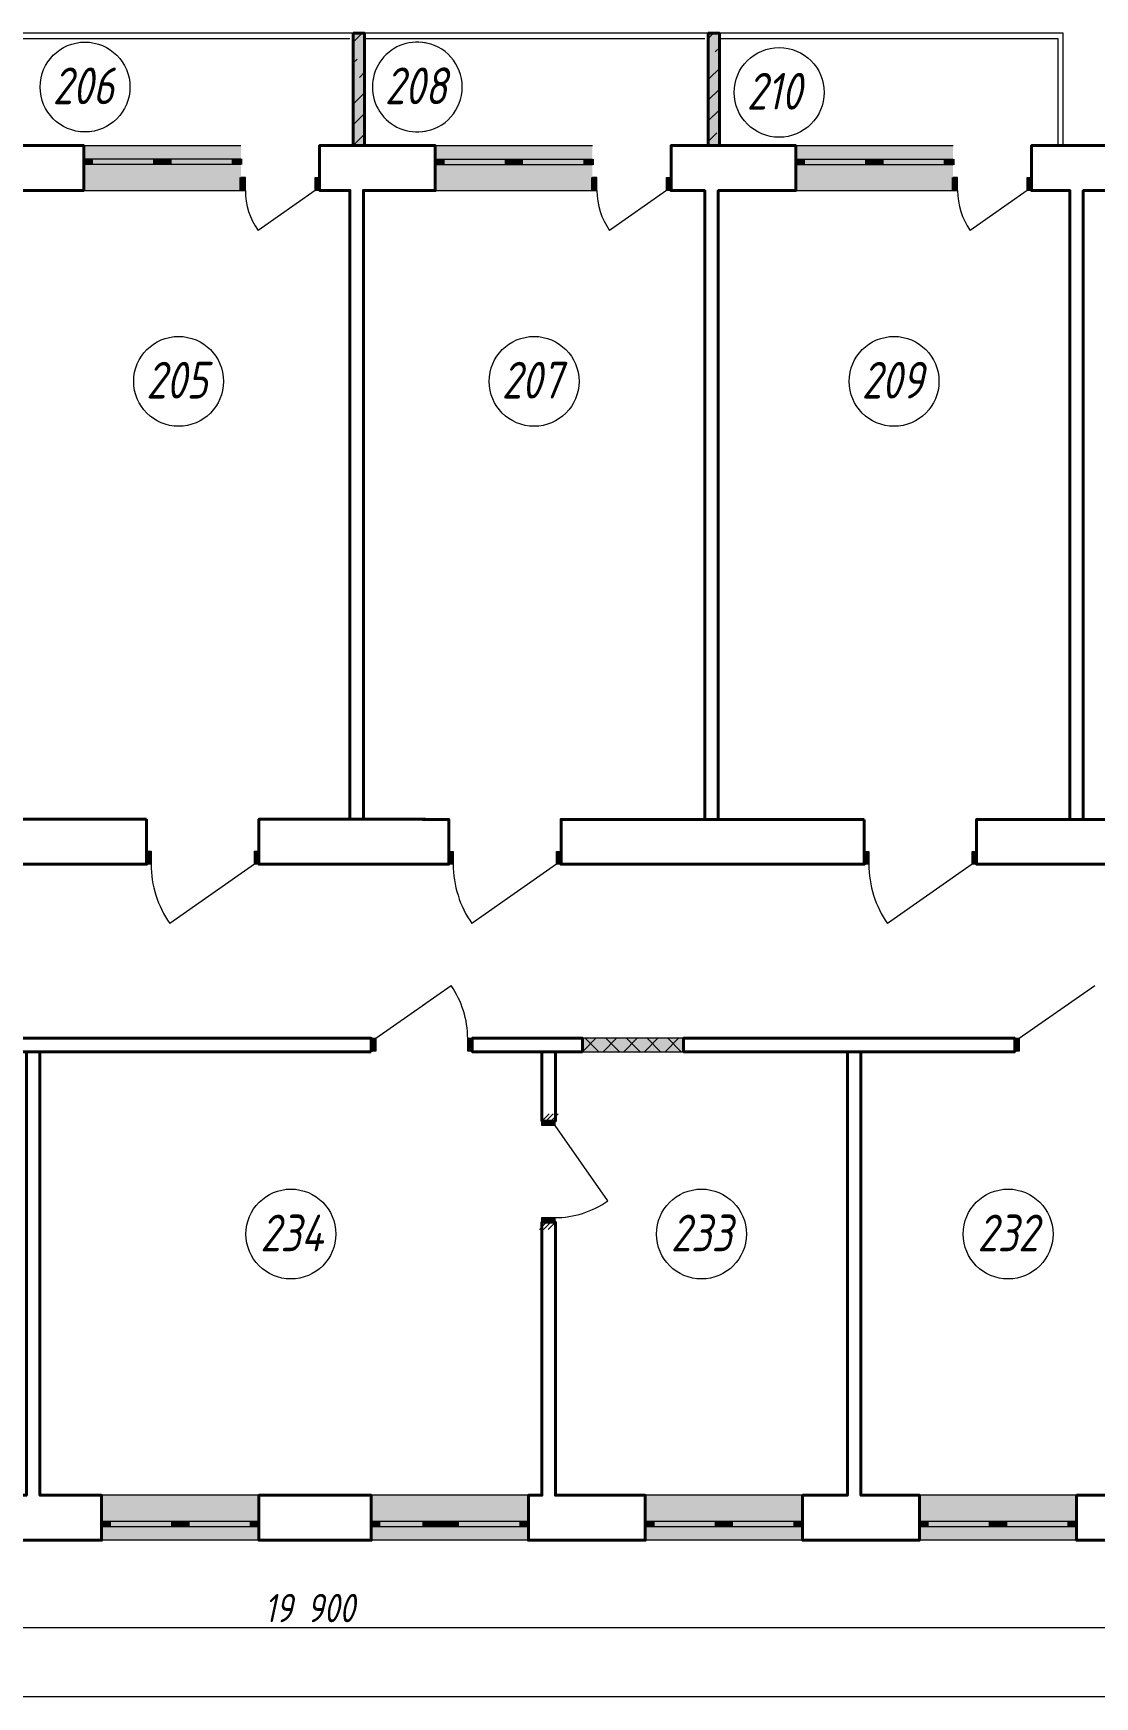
# Model space of a CAD drawing. Header units: millimetres. Extents: x 152414 to 272323, y -11730 to 31551.
# Drawn here: x 236444 to 245894, y 10474 to 25287 of the extents above; entities that cross this region are included whole.
import ezdxf

# ---------------------------------------------------------------- set-up
doc = ezdxf.new("R2010")
doc.units = ezdxf.units.MM
doc.layers.add('PDF _2D - Общий', color=7, linetype='Continuous', true_color=0x7e7e7e)
for name, color, linetype in [('PDF _Аннотация - Общий', 7, 'Continuous'), ('PDF _Интерьер - Мебель', 7, 'Continuous'), ('PDF _Конструктив - Стены Несущие', 7, 'Continuous'), ('PDF _Размер - Общий', 7, 'Continuous'), ('PDF _Текст', 7, 'Continuous')]:
    doc.layers.add(name, color=color, linetype=linetype)
doc.styles.add('PDF Arial', font='isocpeui.ttf', dxfattribs={"width": 0.8})

msp = doc.modelspace()

# ---------------------------------------------------------------- hatches: boundary and pattern name
at = {"layer": 'PDF _Конструктив - Стены Несущие', "true_color": 0xffffff, "transparency": 33554559}
for points in [[(238293, 24287), (238293, 24167), (238293, 24117), (238293, 23887), (236893, 23887), (236893, 24117), (236893, 24167), (236893, 24287)], [(241423, 24286), (241423, 24166), (241423, 24116), (241423, 23886), (240023, 23886), (240023, 24116), (240023, 24166), (240023, 24286)], [(244633, 24286), (244633, 24166), (244633, 24116), (244633, 23886), (243233, 23886), (243233, 24116), (243233, 24166), (243233, 24286)], [(237053, 11867), (237053, 11987), (237053, 12037), (237053, 12267), (238453, 12267), (238453, 12037), (238453, 11987), (238453, 11867)], [(239453, 12267), (239937, 12267), (239937, 11867), (239453, 11867), (239453, 11987), (239453, 12037)], [(240853, 11867), (239909, 11867), (239909, 12267), (240853, 12267), (240853, 12037), (240853, 11987)], [(241893, 11867), (241893, 11987), (241893, 12037), (241893, 12267), (243293, 12267), (243293, 12037), (243293, 11987), (243293, 11867)], [(244333, 11867), (244333, 11987), (244333, 12037), (244333, 12267), (245733, 12267), (245733, 12037), (245733, 11987), (245733, 11867)]]:
    msp.add_hatch(color=7, dxfattribs=at).paths.add_polyline_path(points)

# ---------------------------------------------------------------- linework, layer by layer
at = {"layer": 'PDF _2D - Общий', "color": 7, "lineweight": 20}
for points in [[(241333, 16217), (241453, 16337)], [(241478, 16217), (241358, 16337)], [(241517, 16217), (241637, 16337)], [(241662, 16217), (241542, 16337)], [(241701, 16217), (241821, 16337)], [(241846, 16217), (241726, 16337)], [(241885, 16217), (242005, 16337)], [(242029, 16217), (241909, 16337)], [(242069, 16217), (242189, 16337)], [(242213, 16217), (242093, 16337)]]:
    msp.add_lwpolyline(points, dxfattribs=at)
msp.add_lwpolyline([(241333, 16337), (241333, 16217), (242233, 16217), (242233, 16337)], close=True, dxfattribs=at)
at = {"layer": 'PDF _2D - Общий', "color": 7, "lineweight": 0, "true_color": 0xffffff, "transparency": 33554559}
msp.add_solid([(242233, 16337), (242233, 16217), (241333, 16337), (241333, 16217)], dxfattribs=at)
at = {"layer": 'PDF _Аннотация - Общий', "lineweight": 9}
for points in [[(239937, 25287), (230233, 25287), (230233, 24287)], [(239263, 25237), (236213, 25237)], [(239937, 25237), (239383, 25237)], [(245613, 24286), (245613, 25286), (239909, 25286)], [(242423, 25236), (239909, 25236)], [(245569, 24286), (245569, 25236), (242543, 25236)], [(240973, 15600), (241037, 15664)], [(241009, 15600), (241073, 15664)], [(241051, 15600), (241116, 15664)], [(240950, 14635), (241014, 14700)], [(240986, 14635), (241051, 14700)], [(241028, 14635), (241093, 14700)]]:
    msp.add_lwpolyline(points, dxfattribs=at)
at = {"layer": 'PDF _Интерьер - Мебель', "lineweight": 20}
for centre in [(236905, 24808), (243085, 24760), (237738, 22187), (240903, 22187), (244108, 22187), (238738, 14594), (242393, 14594), (245123, 14594)]:
    msp.add_circle(centre, 400, dxfattribs=at)
for start, end in [(79.3215, 280.6785), (276.6561, 83.3439)]:
    msp.add_arc((239863, 24808), 400, start, end, dxfattribs=at)
at = {"layer": 'PDF _Конструктив - Стены Несущие', "lineweight": 5}
for points in [[(239293, 25207), (239372, 25287)], [(242453, 25241), (242495, 25283)], [(239293, 25023), (239327, 25057)], [(242516, 25121), (242553, 25158)], [(239348, 24894), (239393, 24939)], [(242466, 24887), (242553, 24974)], [(239298, 24661), (239393, 24755)], [(242453, 24690), (242553, 24790)], [(242453, 24506), (242553, 24606)], [(239293, 24472), (239393, 24572)], [(239293, 24288), (239393, 24388)], [(242453, 24322), (242530, 24399)]]:
    msp.add_lwpolyline(points, dxfattribs=at)
at = {"layer": 'PDF _Конструктив - Стены Несущие', "lineweight": 40}
for points in [[(239293, 25287), (239293, 24287), (239393, 24287), (239393, 25287)], [(242453, 25286), (242453, 24286), (242553, 24286), (242553, 25286)], [(236093, 23887), (235863, 23887), (235863, 24002), (235863, 24287), (236093, 24287), (236213, 24287), (236893, 24287), (236893, 24167), (236893, 24117), (236893, 23887), (236213, 23887), (236213, 19468), (236093, 19468)], [(242423, 18286), (242423, 23886), (242123, 23886), (242123, 24001), (242123, 24286), (242423, 24286), (242543, 24286), (243233, 24286), (243233, 24166), (243233, 24116), (243233, 23886), (242543, 23886), (242543, 18286)], [(245793, 18286), (245673, 18286), (245673, 23886), (245333, 23886), (245333, 24001), (245333, 24286), (246053, 24286), (246053, 24166), (246053, 24116), (246053, 23886), (245793, 23886)], [(237453, 18287), (237453, 18002), (237453, 17887), (234753, 17887), (234753, 18002), (234753, 18287)], [(243843, 18286), (243843, 18001), (243843, 17886), (241143, 17886), (241143, 18001), (241143, 18286)], [(246503, 18286), (246503, 17886), (244843, 17886), (244843, 18001), (244843, 18286)], [(239453, 16217), (239453, 16222), (239453, 16337), (234553, 16337), (234553, 16222), (234553, 16217)], [(241333, 16217), (241333, 16337), (240353, 16337), (240353, 16222), (240353, 16217)], [(242233, 16217), (242233, 16337), (245183, 16337), (245183, 16222), (245183, 16217)], [(236113, 12267), (236113, 12037), (236113, 11987), (236113, 11867), (237053, 11867), (237053, 11987), (237053, 12037), (237053, 12267), (236503, 12267), (236503, 16217), (236383, 16217), (236383, 12267)], [(240973, 16217), (240973, 15600), (241088, 15600), (241093, 15600), (241093, 16217)], [(243293, 12267), (243293, 12037), (243293, 11987), (243293, 11867), (244333, 11867), (244333, 11987), (244333, 12037), (244333, 12267), (243813, 12267), (243813, 16217), (243693, 16217), (243693, 12267)], [(245733, 12267), (245733, 12037), (245733, 11987), (245733, 11867), (246753, 11867), (246753, 11987), (246753, 12037), (246753, 12267), (246553, 12267), (246553, 15133), (246438, 15133), (246433, 15133), (246433, 12267)], [(240853, 12037), (240853, 11987), (240853, 11867), (241893, 11867), (241893, 11987), (241893, 12037), (241893, 12267), (241093, 12267), (241093, 14700), (241088, 14700), (240973, 14700), (240973, 12267), (240853, 12267)], [(239453, 11987), (239453, 11867), (238453, 11867), (238453, 11987), (238453, 12037), (238453, 12267), (239453, 12267), (239453, 12037)]]:
    msp.add_lwpolyline(points, close=True, dxfattribs=at)
at = {"layer": 'PDF _Конструктив - Стены Несущие', "lineweight": 20}
for points in [[(236893, 24287), (238293, 24287)], [(236893, 24167), (236968, 24167), (236968, 24117), (236893, 24117)], [(236968, 24167), (237518, 24167)], [(237668, 24167), (238218, 24167)], [(238293, 24117), (238218, 24117), (238218, 24167), (238293, 24167)], [(240023, 24286), (241423, 24286)], [(240023, 24166), (240098, 24166), (240098, 24116), (240023, 24116)], [(240098, 24166), (240648, 24166)], [(240798, 24166), (241348, 24166)], [(241423, 24116), (241348, 24116), (241348, 24166), (241423, 24166)], [(243233, 24286), (244633, 24286)], [(243233, 24166), (243308, 24166), (243308, 24116), (243233, 24116)], [(243308, 24166), (243858, 24166)], [(244008, 24166), (244558, 24166)], [(244633, 24116), (244558, 24116), (244558, 24166), (244633, 24166)], [(236893, 23887), (238293, 23887), (238333, 23887), (238333, 24002), (238293, 24002), (238293, 23887)], [(237518, 24117), (236968, 24117)], [(238218, 24117), (237668, 24117)], [(240023, 23886), (241423, 23886), (241463, 23886), (241463, 24001), (241423, 24001), (241423, 23886)], [(240648, 24116), (240098, 24116)], [(241348, 24116), (240798, 24116)], [(243233, 23886), (244633, 23886), (244673, 23886), (244673, 24001), (244633, 24001), (244633, 23886)], [(243858, 24116), (243308, 24116)], [(244558, 24116), (244008, 24116)], [(238953, 23887), (238445, 23531)], [(242083, 23886), (241575, 23531)], [(245293, 23886), (244785, 23531)], [(238413, 17887), (237659, 17359)], [(241103, 17886), (240349, 17359)], [(244803, 17886), (244049, 17359)], [(239909, 16628), (240164, 16807)], [(245223, 16337), (245894, 16807)], [(239493, 16337), (239937, 16647)], [(241088, 15560), (241558, 14888)], [(238453, 12267), (237053, 12267)], [(239937, 12267), (239453, 12267)], [(240853, 12267), (239909, 12267)], [(243293, 12267), (241893, 12267)], [(245733, 12267), (244333, 12267)], [(237053, 12037), (237128, 12037), (237128, 11987), (237053, 11987)], [(237128, 12037), (237678, 12037)], [(237828, 12037), (238378, 12037)], [(238453, 11987), (238378, 11987), (238378, 12037), (238453, 12037)], [(239453, 12037), (239528, 12037), (239528, 11987), (239453, 11987)], [(239528, 12037), (239937, 12037)], [(239909, 12037), (240078, 12037)], [(240228, 12037), (240778, 12037)], [(240853, 11987), (240778, 11987), (240778, 12037), (240853, 12037)], [(241893, 12037), (241968, 12037), (241968, 11987), (241893, 11987)], [(241968, 12037), (242518, 12037)], [(242668, 12037), (243218, 12037)], [(243293, 11987), (243218, 11987), (243218, 12037), (243293, 12037)], [(244333, 12037), (244408, 12037), (244408, 11987), (244333, 11987)], [(244408, 12037), (244958, 12037)], [(245108, 12037), (245658, 12037)], [(245733, 11987), (245658, 11987), (245658, 12037), (245733, 12037)], [(238453, 11867), (237053, 11867)], [(237678, 11987), (237128, 11987)], [(238378, 11987), (237828, 11987)], [(239937, 11867), (239453, 11867)], [(239937, 11987), (239528, 11987)], [(240078, 11987), (239909, 11987)], [(240853, 11867), (239909, 11867)], [(240778, 11987), (240228, 11987)], [(243293, 11867), (241893, 11867)], [(242518, 11987), (241968, 11987)], [(243218, 11987), (242668, 11987)], [(245733, 11867), (244333, 11867)], [(244958, 11987), (244408, 11987)], [(245658, 11987), (245108, 11987)]]:
    msp.add_lwpolyline(points, dxfattribs=at)
at = {"layer": 'PDF _Конструктив - Стены Несущие', "lineweight": 40}
for points in [[(236893, 24167), (236893, 24117)], [(238293, 24167), (238293, 24117)], [(239937, 24287), (239383, 24287), (239263, 24287), (238993, 24287), (238993, 24002), (238993, 23887), (239263, 23887), (239263, 18287), (239383, 18287), (239383, 23887), (239937, 23887)], [(239909, 24286), (240023, 24286), (240023, 24166), (240023, 24116), (240023, 23886), (239909, 23886)], [(240023, 24166), (240023, 24116)], [(241423, 24166), (241423, 24116)], [(243233, 24166), (243233, 24116)], [(244633, 24166), (244633, 24116)], [(238293, 23887), (238293, 24002)], [(238993, 23887), (238993, 24002)], [(241423, 23886), (241423, 24001)], [(242123, 23886), (242123, 24001)], [(244633, 23886), (244633, 24001)], [(245333, 23886), (245333, 24001)], [(239937, 17887), (238453, 17887), (238453, 18002), (238453, 18287), (239937, 18287)], [(239909, 17886), (240143, 17886), (240143, 18001), (240143, 18286), (239909, 18286)], [(237453, 17887), (237453, 18002)], [(238453, 17887), (238453, 18002)], [(240143, 17886), (240143, 18001)], [(241143, 17886), (241143, 18001)], [(243843, 17886), (243843, 18001)], [(244843, 17886), (244843, 18001)], [(239453, 16337), (239453, 16222)], [(240353, 16337), (240353, 16222)], [(245183, 16337), (245183, 16222)], [(240973, 15600), (241088, 15600)], [(240973, 14700), (241088, 14700)], [(237053, 11987), (237053, 12037)], [(238453, 11987), (238453, 12037)], [(239453, 11987), (239453, 12037)], [(240853, 11987), (240853, 12037)], [(241893, 11987), (241893, 12037)], [(243293, 11987), (243293, 12037)], [(244333, 11987), (244333, 12037)], [(245733, 11987), (245733, 12037)]]:
    msp.add_lwpolyline(points, dxfattribs=at)
at = {"layer": 'PDF _Конструктив - Стены Несущие', "lineweight": 20}
for points in [[(237593, 24117), (237518, 24117), (237518, 24167), (237593, 24167), (237668, 24167), (237668, 24117)], [(240723, 24116), (240648, 24116), (240648, 24166), (240723, 24166), (240798, 24166), (240798, 24116)], [(243933, 24116), (243858, 24116), (243858, 24166), (243933, 24166), (244008, 24166), (244008, 24116)], [(238993, 23887), (238953, 23887), (238953, 24002), (238993, 24002)], [(242123, 23886), (242083, 23886), (242083, 24001), (242123, 24001)], [(245333, 23886), (245293, 23886), (245293, 24001), (245333, 24001)], [(237453, 18002), (237493, 18002), (237493, 17887), (237453, 17887)], [(238453, 17887), (238413, 17887), (238413, 18002), (238453, 18002)], [(240143, 18001), (240183, 18001), (240183, 17886), (240143, 17886)], [(241143, 17886), (241103, 17886), (241103, 18001), (241143, 18001)], [(243843, 18001), (243883, 18001), (243883, 17886), (243843, 17886)], [(244843, 17886), (244803, 17886), (244803, 18001), (244843, 18001)], [(239453, 16337), (239493, 16337), (239493, 16222), (239453, 16222)], [(240353, 16222), (240313, 16222), (240313, 16337), (240353, 16337)], [(245183, 16337), (245223, 16337), (245223, 16222), (245183, 16222)], [(241088, 15600), (241088, 15560), (240973, 15560), (240973, 15600)], [(240973, 14700), (240973, 14740), (241088, 14740), (241088, 14700)], [(237753, 12037), (237828, 12037), (237828, 11987), (237753, 11987), (237678, 11987), (237678, 12037)], [(240153, 12037), (240228, 12037), (240228, 11987), (240153, 11987), (240078, 11987), (240078, 12037)], [(242593, 12037), (242668, 12037), (242668, 11987), (242593, 11987), (242518, 11987), (242518, 12037)], [(245033, 12037), (245108, 12037), (245108, 11987), (245033, 11987), (244958, 11987), (244958, 12037)]]:
    msp.add_lwpolyline(points, close=True, dxfattribs=at)
at = {"layer": 'PDF _Конструктив - Стены Несущие', "color": 7, "lineweight": 0, "true_color": 0xffffff}
for centre, radius, start, end in [((238953, 23886), 620, 179.9922, 215), ((242083, 23886), 620, 179.9997, 214.9984), ((245293, 23886), 620, 179.9997, 214.9984), ((238413, 17887), 920, 180.0031, 215.0003), ((241103, 17887), 920, 180.0009, 214.9985), ((244803, 17887), 920, 180.0009, 214.9985), ((239492, 16336), 820, 0.0024, 34.9939), ((241088, 15560), 820, 270.0042, 304.997)]:
    msp.add_arc(centre, radius, start, end, dxfattribs=at)
at = {"layer": 'PDF _Конструктив - Стены Несущие', "color": 7, "lineweight": 0, "true_color": 0xffffff, "transparency": 33554559}
for points in [[(239293, 25287), (239393, 25287), (239293, 24287), (239393, 24287)], [(242453, 25286), (242553, 25286), (242453, 24286), (242553, 24286)], [(236893, 24167), (236968, 24167), (236893, 24117), (236968, 24117)], [(236968, 24167), (237518, 24167), (236968, 24117), (237518, 24117)], [(237593, 24117), (237518, 24117), (237593, 24167), (237518, 24167)], [(237593, 24167), (237668, 24167), (237593, 24117), (237668, 24117)], [(237668, 24167), (238218, 24167), (237668, 24117), (238218, 24117)], [(238293, 24117), (238218, 24117), (238293, 24167), (238218, 24167)], [(240023, 24166), (240098, 24166), (240023, 24116), (240098, 24116)], [(240098, 24166), (240648, 24166), (240098, 24116), (240648, 24116)], [(240723, 24116), (240648, 24116), (240723, 24166), (240648, 24166)], [(240723, 24166), (240798, 24166), (240723, 24116), (240798, 24116)], [(240798, 24166), (241348, 24166), (240798, 24116), (241348, 24116)], [(241423, 24116), (241348, 24116), (241423, 24166), (241348, 24166)], [(243233, 24166), (243308, 24166), (243233, 24116), (243308, 24116)], [(243308, 24166), (243858, 24166), (243308, 24116), (243858, 24116)], [(243933, 24116), (243858, 24116), (243933, 24166), (243858, 24166)], [(243933, 24166), (244008, 24166), (243933, 24116), (244008, 24116)], [(244008, 24166), (244558, 24166), (244008, 24116), (244558, 24116)], [(244633, 24116), (244558, 24116), (244633, 24166), (244558, 24166)], [(238293, 24002), (238333, 24002), (238293, 23887), (238333, 23887)], [(238993, 23887), (238953, 23887), (238993, 24002), (238953, 24002)], [(241423, 24001), (241463, 24001), (241423, 23886), (241463, 23886)], [(242123, 23886), (242083, 23886), (242123, 24001), (242083, 24001)], [(244633, 24001), (244673, 24001), (244633, 23886), (244673, 23886)], [(245333, 23886), (245293, 23886), (245333, 24001), (245293, 24001)], [(237453, 18002), (237493, 18002), (237453, 17887), (237493, 17887)], [(238453, 17887), (238413, 17887), (238453, 18002), (238413, 18002)], [(240143, 18001), (240183, 18001), (240143, 17886), (240183, 17886)], [(241143, 17886), (241103, 17886), (241143, 18001), (241103, 18001)], [(243843, 18001), (243883, 18001), (243843, 17886), (243883, 17886)], [(244843, 17886), (244803, 17886), (244843, 18001), (244803, 18001)], [(239453, 16337), (239493, 16337), (239453, 16222), (239493, 16222)], [(240353, 16222), (240313, 16222), (240353, 16337), (240313, 16337)], [(245183, 16337), (245223, 16337), (245183, 16222), (245223, 16222)], [(241088, 15600), (241088, 15560), (240973, 15600), (240973, 15560)], [(240973, 14700), (240973, 14740), (241088, 14700), (241088, 14740)], [(237053, 12037), (237128, 12037), (237053, 11987), (237128, 11987)], [(237678, 11987), (237128, 11987), (237678, 12037), (237128, 12037)], [(237753, 11987), (237678, 11987), (237753, 12037), (237678, 12037)], [(237753, 12037), (237828, 12037), (237753, 11987), (237828, 11987)], [(238378, 11987), (237828, 11987), (238378, 12037), (237828, 12037)], [(238453, 11987), (238378, 11987), (238453, 12037), (238378, 12037)], [(239453, 12037), (239528, 12037), (239453, 11987), (239528, 11987)], [(239937, 11987), (239528, 11987), (239937, 12037), (239528, 12037)], [(240078, 11987), (239909, 11987), (240078, 12037), (239909, 12037)], [(240153, 11987), (240078, 11987), (240153, 12037), (240078, 12037)], [(240153, 12037), (240228, 12037), (240153, 11987), (240228, 11987)], [(240778, 11987), (240228, 11987), (240778, 12037), (240228, 12037)], [(240853, 11987), (240778, 11987), (240853, 12037), (240778, 12037)], [(241893, 12037), (241968, 12037), (241893, 11987), (241968, 11987)], [(242518, 11987), (241968, 11987), (242518, 12037), (241968, 12037)], [(242593, 11987), (242518, 11987), (242593, 12037), (242518, 12037)], [(242593, 12037), (242668, 12037), (242593, 11987), (242668, 11987)], [(243218, 11987), (242668, 11987), (243218, 12037), (242668, 12037)], [(243293, 11987), (243218, 11987), (243293, 12037), (243218, 12037)], [(244333, 12037), (244408, 12037), (244333, 11987), (244408, 11987)], [(244958, 11987), (244408, 11987), (244958, 12037), (244408, 12037)], [(245033, 11987), (244958, 11987), (245033, 12037), (244958, 12037)], [(245033, 12037), (245108, 12037), (245033, 11987), (245108, 11987)], [(245658, 11987), (245108, 11987), (245658, 12037), (245108, 12037)], [(245733, 11987), (245658, 11987), (245733, 12037), (245658, 12037)]]:
    msp.add_solid(points, dxfattribs=at)
at = {"layer": 'PDF _Размер - Общий', "lineweight": 9}
for points in [[(228805, 11091), (228993, 11091), (239937, 11091)], [(239909, 11091), (248893, 11091), (251573, 11091), (271323, 11091), (271510, 11091)], [(239937, 10474), (228993, 10474), (228805, 10474)], [(271510, 10474), (271323, 10474), (239909, 10474)]]:
    msp.add_lwpolyline(points, dxfattribs=at)

# ---------------------------------------------------------------- texts
at = {"layer": 'PDF _Текст', "attachment_point": 7, "style": 'PDF Arial'}
for s, insert, char_height in [('206', (236617, 24655), 326.9), ('208', (239574, 24655), 326.9), ('210', (242797, 24607), 326.9), ('205', (237450, 22034), 326.9), ('207', (240615, 22034), 326.9), ('209', (243820, 22034), 326.9), ('234', (238466, 14440), 326.9), ('233', (242121, 14440), 326.9), ('232', (244851, 14440), 326.9), ('19 900', (238503, 11137), 252.6)]:
    msp.add_mtext(s, dxfattribs=dict(at, insert=insert, char_height=char_height))

doc.saveas('drawing.dxf')
